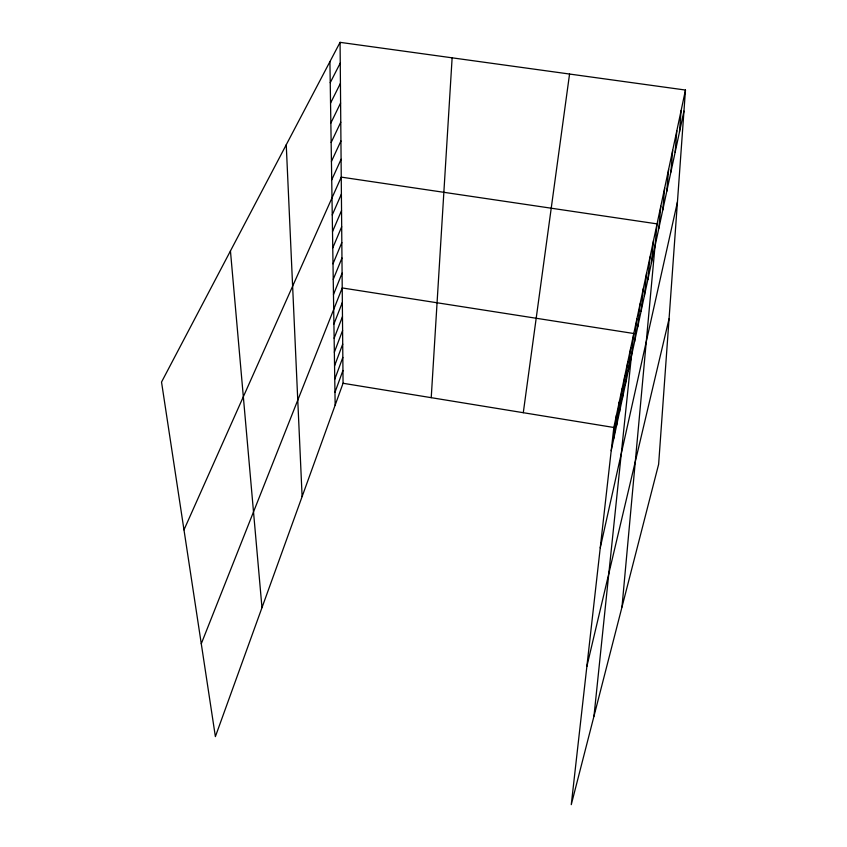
<?xml version="1.0" encoding="UTF-8"?>
<svg xmlns="http://www.w3.org/2000/svg" width="847" height="847" viewBox="0 0 847 847"><rect width="100%" height="100%" fill="white"/><g stroke="black" fill="none" stroke-linecap="round" stroke-linejoin="round"><path stroke-width="1.27" d="M431.229 397.667L452.129 57.829M685.467 90.047L658.627 464.294L571.27 804.65L613.831 427.481L685.467 90.047L340.071 42.35L161.533 382.071L215.382 736.604L343.056 383.278L340.071 42.35M679.485 131.984L681.083 110.682M675.133 152.301L676.817 130.777M670.898 172.079L672.666 150.353M666.769 191.348L668.611 169.442M662.746 210.109L664.662 188.045M658.828 228.404L660.808 206.181M621.984 607.045L657.05 223.873L341.256 177.118L183.979 529.873M651.385 263.121L653.492 240.643M647.86 279.605L650.02 257.012M644.408 295.709L646.621 273.02M641.041 311.431L643.307 288.647M637.749 326.794L640.057 303.935M634.53 341.807L636.88 318.885M593.98 716.181L633.778 333.506L342.22 287.948L201.279 643.741M628.315 370.838L630.74 347.799M622.365 398.609L624.864 375.496M625.308 384.877L627.775 361.796M619.485 412.044L622.016 388.9M613.916 438.079L616.5 414.882M616.669 425.205L619.231 402.029M523.287 412.701L569.555 74.038M611.206 450.689L683.953 111.105M600.237 547.903L677.441 201.978M586.865 666.43L669.056 318.832M334.967 392.32L342.95 370.478M334.766 379.234L342.834 357.423M334.554 365.862L342.717 344.104M334.353 352.214L342.601 330.51M334.142 338.281L342.474 316.619M333.919 324.03L342.347 302.443M333.474 294.597L342.093 273.147M333.242 279.383L341.966 258.028M332.998 263.819L341.828 242.56M332.755 247.906L341.69 226.752M332.511 231.623L341.542 210.585M332.257 214.958L341.405 194.048M331.717 179.882L341.097 159.268M331.431 161.417L340.939 140.973M331.145 142.476L340.769 122.233M330.849 123.059L340.6 103.016M330.542 103.133L340.43 83.313M330.235 82.678L340.25 63.091M343.056 383.278L613.831 427.481M230.448 250.945L261.977 607.648M286.244 144.773L302.114 496.575M329.917 61.672L335.158 405.141"/></g></svg>
